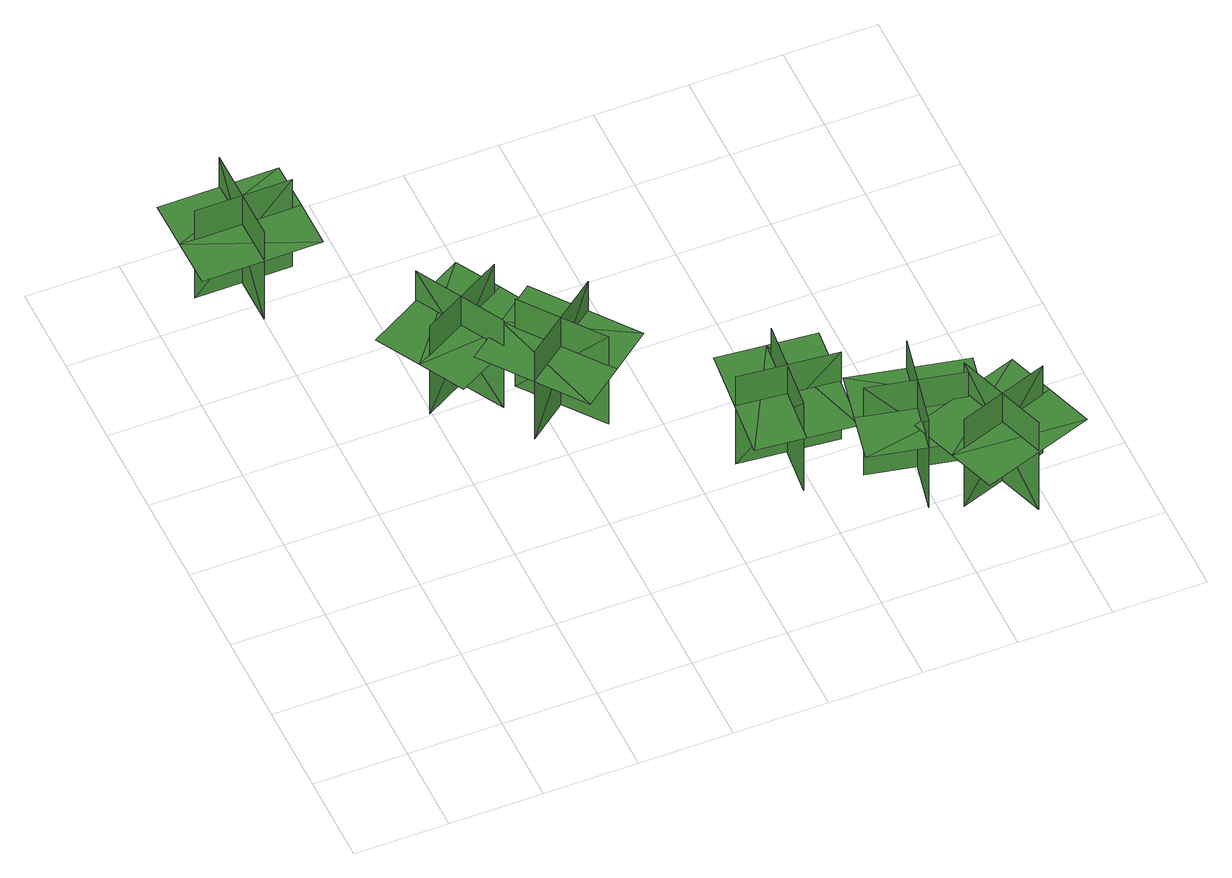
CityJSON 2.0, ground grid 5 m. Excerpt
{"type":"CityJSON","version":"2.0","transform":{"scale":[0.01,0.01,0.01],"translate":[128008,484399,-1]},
"CityObjects":{
"tree1":{"type":"SolitaryVegetationObject","geometry":[{"type":"MultiSurface","lod":"1","boundaries":[[[0,1,2]],[[0,2,3]],[[4,5,6]],[[4,6,7]],[[8,9,10]],[[8,10,11]],[[8,11,12]],[[8,12,13]]]}]},
"tree2":{"type":"SolitaryVegetationObject","geometry":[{"type":"MultiSurface","lod":"1","boundaries":[[[14,15,16]],[[14,16,17]],[[18,19,20]],[[18,20,21]],[[22,23,24]],[[22,24,25]],[[22,25,26]],[[22,26,27]]]}]},
"tree3":{"type":"SolitaryVegetationObject","geometry":[{"type":"MultiSurface","lod":"1","boundaries":[[[28,29,30]],[[28,30,31]],[[32,33,34]],[[32,34,35]],[[36,37,38]],[[36,38,39]],[[36,39,40]],[[36,40,41]]]}]},
"tree4":{"type":"SolitaryVegetationObject","geometry":[{"type":"MultiSurface","lod":"1","boundaries":[[[42,43,44]],[[42,44,45]],[[46,47,48]],[[46,48,49]],[[50,51,52]],[[50,52,53]],[[50,53,54]],[[50,54,55]]]}]},
"tree5":{"type":"SolitaryVegetationObject","geometry":[{"type":"MultiSurface","lod":"1","boundaries":[[[56,57,58]],[[56,58,59]],[[60,61,62]],[[60,62,63]],[[64,65,66]],[[64,66,67]],[[64,67,68]],[[64,68,69]]]}]},
"tree6":{"type":"SolitaryVegetationObject","geometry":[{"type":"MultiSurface","lod":"1","boundaries":[[[70,71,72]],[[70,72,73]],[[74,75,76]],[[74,76,77]],[[78,79,80]],[[78,80,81]],[[78,81,82]],[[78,82,83]]]}]}
},
"vertices":[
[408,2684,359],[408,2684,979],[403,3218,979],[403,3218,359],[155,2942,359],[155,2942,979],[671,2946,979],[671,2946,359],[76,2941,777],[78,2673,777],[719,2679,777],[717,2946,777],[715,3214,777],[73,3209,777],
[1318,1868,144],[1318,1868,765],[1057,2335,765],[1057,2335,144],[973,1973,144],[973,1973,765],[1422,2225,765],[1422,2225,144],[903,1934,563],[1034,1701,563],[1594,2014,563],[1463,2248,563],[1332,2481,563],[773,2168,563],
[1363,1597,169],[1363,1597,789],[1787,1922,789],[1787,1922,169],[1417,1954,169],[1417,1954,789],[1730,1545,789],[1730,1545,169],[1369,2017,587],[1156,1855,587],[1546,1345,587],[1759,1508,587],[1971,1671,587],[1581,2180,587],
[2217,1119,98],[2217,1119,718],[2749,1067,718],[2749,1067,98],[2501,1343,98],[2501,1343,718],[2450,830,718],[2450,830,98],[2509,1422,517],[2242,1448,517],[2179,810,517],[2446,784,517],[2712,758,517],[2775,1396,517],
[3043,950,168],[3043,950,788],[2934,426,788],[2934,426,168],[3235,644,168],[3235,644,788],[2730,749,788],[2730,749,168],[3313,628,586],[3367,890,586],[2739,1020,586],[2685,758,586],[2630,496,586],[3258,366,586],
[3407,180,194],[3407,180,814],[3232,684,814],[3232,684,194],[3085,343,194],[3085,343,814],[3572,513,814],[3572,513,194],[3010,317,613],[3098,64,613],[3704,275,613],[3616,528,613],[3528,781,613],[2922,570,613]
]}
